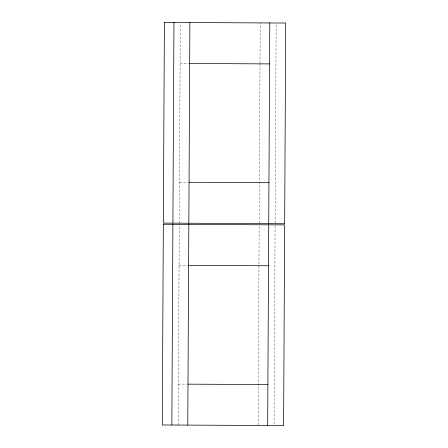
<?xml version="1.0" encoding="UTF-8"?>
<svg xmlns="http://www.w3.org/2000/svg" width="448" height="448" viewBox="0 0 448 448"><rect width="100%" height="100%" fill="white"/><g stroke="black" fill="none" stroke-linecap="round" stroke-linejoin="round"><path stroke-width="0.34" stroke-dasharray="2.24 1.68" d="M178.214 425.046L179.267 225.036M179.273 223.188L180.32 23.178M258.115 424.782L259.162 224.762M259.174 222.919L260.008 63.829M260.008 63.157L260.221 22.904M274.053 424.15L275.094 225.546M275.106 222.992L276.147 24.382M180.113 63.431L188.446 63.476M179.491 182.241L187.824 182.286M179.054 265.289L187.393 265.334M178.433 384.098L186.766 384.143"/><path stroke-width="0.67" d="M171.847 425.018L172.894 224.308M172.906 223.154L173.953 22.45M187.779 425.096L188.832 224.392M188.838 223.238L189.89 22.534M267.674 425.516L268.727 224.812M268.733 223.658L269.786 22.954M189.672 63.482L269.567 63.902M189.05 182.291L268.946 182.711M188.619 265.339L268.509 265.759M187.992 384.149L267.887 384.569M163.335 224.258L162.282 424.967L283.606 425.6L284.659 224.896L163.335 224.258M164.394 22.4L163.341 223.104L284.665 223.742L285.718 23.033L164.394 22.4"/></g></svg>
